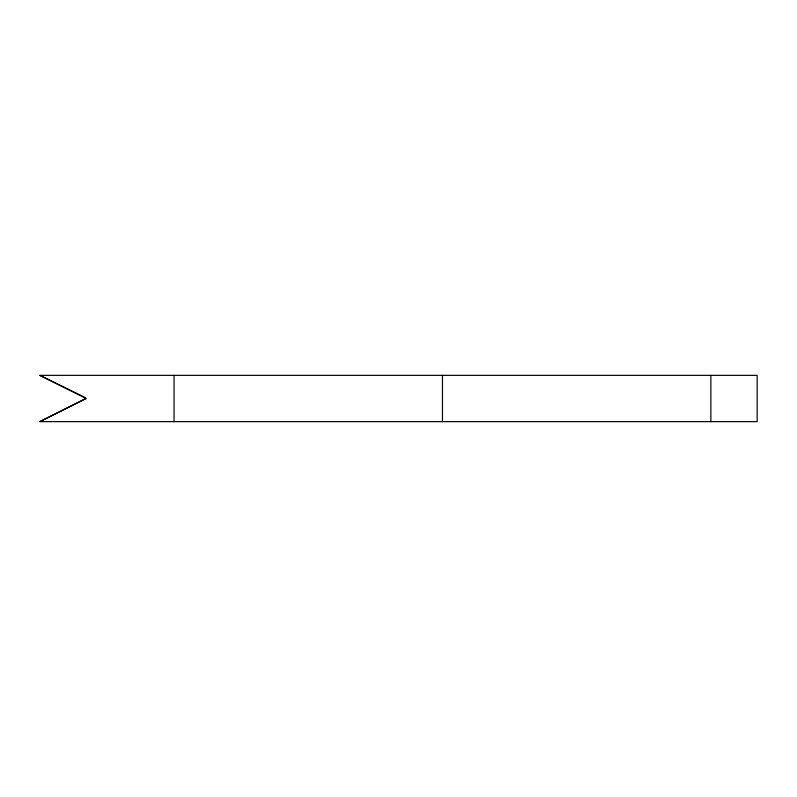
<?xml version="1.0" encoding="UTF-8"?>
<svg xmlns="http://www.w3.org/2000/svg" width="797" height="797" viewBox="0 0 797 797"><rect width="100%" height="100%" fill="white"/><g stroke="black" fill="none" stroke-linecap="round" stroke-linejoin="round"><path stroke-width="1.2" d="M39.85 421.643L86.335 398.5L39.85 375.357L757.15 375.357L757.15 421.643L39.85 421.643L85.229 398.759M39.85 375.357L85.229 397.663M710.874 375.357L710.874 421.643M442.465 375.357L442.465 421.643M174.055 375.357L174.055 421.643"/></g></svg>
